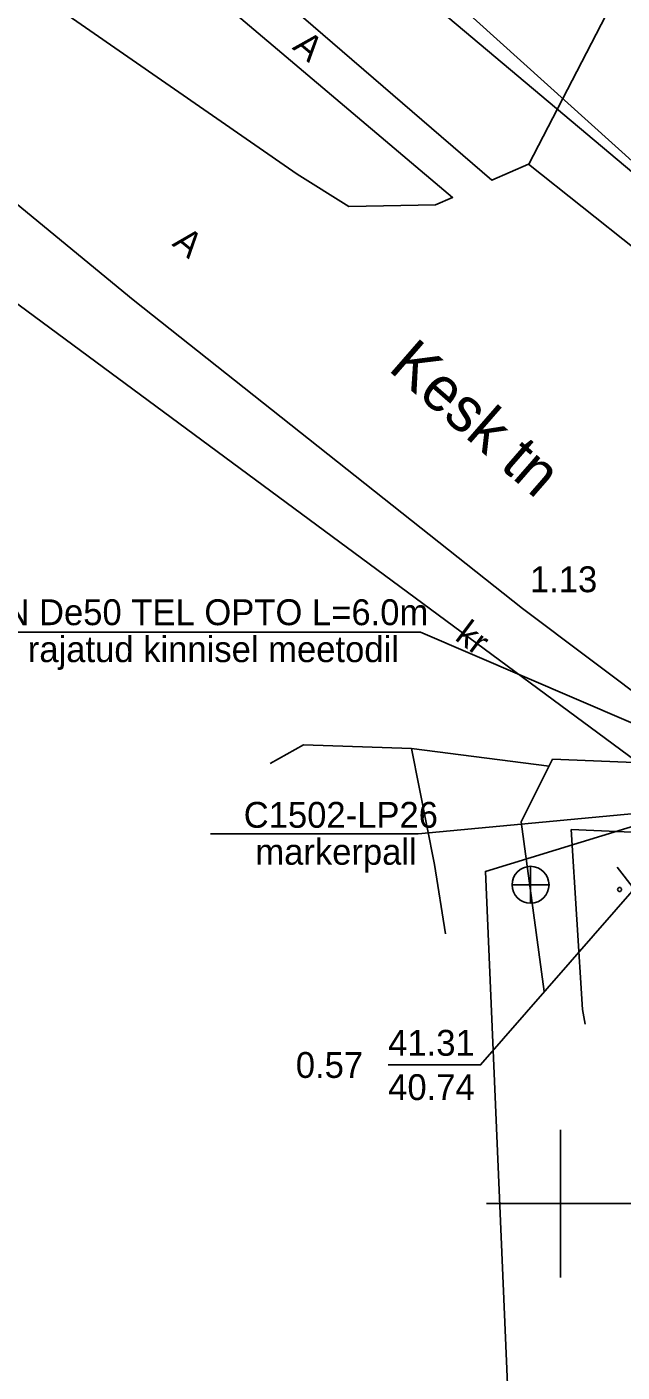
# Model space of a CAD drawing. Extents: x 642011 to 642213, y 6471913 to 6472059.
# Drawn here: x 642135.56 to 642151.67, y 6471945.44 to 6471981.85 of the extents above; entities that cross this region are included whole.
import ezdxf

# ---------------------------------------------------------------- set-up
doc = ezdxf.new("R2010")
doc.units = 0
for name, color, linetype in [('ABIJOONIS', 7, 'Continuous'), ('HALJASTUS', 7, 'Continuous'), ('KKAEV', 7, 'Continuous'), ('KOORDPUNKT', 7, 'Continuous'), ('MPOHULIIN', 7, 'Continuous'), ('PIIR', 7, 'Continuous'), ('TEE', 7, 'Continuous'), ('VORK', 7, 'Continuous')]:
    doc.layers.add(name, color=color, linetype=linetype)

msp = doc.modelspace()

# ---------------------------------------------------------------- linework, layer by layer
at = {"layer": 'ABIJOONIS'}
for points in [[(642130.329, 6471965.464), (642146.21, 6471965.464), (642154.652, 6471961.837)], [(642140.527, 6471960.004), (642146.151, 6471960.004), (642153.932, 6471960.736)]]:
    msp.add_lwpolyline(points, dxfattribs=at)
at = {"layer": 'HALJASTUS'}
msp.add_line((642151.537, 6471959.107), (642152, 6471958.5), dxfattribs=at)
msp.add_lwpolyline([(642150.672, 6471954.86), (642150.592, 6471955.257), (642150.293, 6471960.123), (642153.365, 6471959.985)], dxfattribs=at)
msp.add_circle((642151.599, 6471958.5), 0.055, dxfattribs=at)
at = {"layer": 'KKAEV'}
for p, q in [((642149.19, 6471958.128), (642149.19, 6471959.128)), ((642148.69, 6471958.628), (642149.69, 6471958.628))]:
    msp.add_line(p, q, dxfattribs=at)
msp.add_circle((642149.19, 6471958.628), 0.5, dxfattribs=at)
at = {"layer": 'KOORDPUNKT'}
msp.add_lwpolyline([(642153.932, 6471960.736), (642147.838, 6471953.751), (642145.338, 6471953.751)], dxfattribs=at)
at = {"layer": 'MPOHULIIN'}
msp.add_lwpolyline([(642188.981, 6471946.637), (642169.975, 6471961.956), (642132.892, 6471995.392), (642123.831, 6472003.107)], dxfattribs=at)
at = {"layer": 'PIIR'}
for points in [[(642185.197, 6471935.376), (642181.42, 6471938.56), (642153.71, 6471960.75), (642115.95, 6471988.66), (642068.76, 6472026.95), (642067.35, 6472025.11), (642061.48, 6472029.49), (642043.28, 6472044.21), (642038.403, 6472052.032)], [(642055.528, 6472052.032), (642074.19, 6472036.84), (642073.54, 6472035.99), (642079.91, 6472031.22), (642111.27, 6472008.25), (642146.78, 6471982.26), (642155.27, 6471975.12), (642170.2, 6471962.73), (642186.7, 6471949.52), (642204.412, 6471934.367)], [(642204.412, 6472032.52), (642194.14, 6472019.1), (642181, 6472007.56), (642155.27, 6471975.12), (642146.78, 6471982.26), (642148.4, 6471984.2), (642177.19, 6472018.85), (642179.31, 6472017.17), (642195.39, 6472030.77), (642204.412, 6472042.934)], [(642110.8, 6471913.4), (642091.07, 6471926.38), (642084.29, 6471930.7), (642099.09, 6471957.42), (642115.95, 6471988.66), (642153.71, 6471960.75), (642147.97, 6471958.99), (642148.82, 6471939.21), (642141.92, 6471939.43), (642141.507, 6471935.376)], [(642141.507, 6471935.376), (642141.92, 6471939.43), (642148.82, 6471939.21), (642147.97, 6471958.99), (642153.71, 6471960.75), (642181.42, 6471938.56), (642180.9, 6471935.376)]]:
    msp.add_lwpolyline(points, dxfattribs=at)
at = {"layer": 'TEE'}
msp.add_line((642149.141, 6471978.132), (642151.662, 6471982.997), dxfattribs=at)
for points in [[(642185.306, 6471942.98), (642180.941, 6471946.534), (642171.256, 6471954.365), (642153.477, 6471969.856), (642154.958, 6471971.99), (642153.566, 6471973.386), (642153.495, 6471974.667), (642149.137, 6471978.135), (642148.146, 6471977.701), (642140.89, 6471983.962), (642132.244, 6471991.056), (642124.462, 6471997.136), (642120.865, 6472000.186)], [(642117.761, 6471997.13), (642127.037, 6471989.838), (642135.887, 6471982.715), (642142.876, 6471977.864), (642144.269, 6471976.984), (642146.619, 6471977.031), (642147.081, 6471977.233), (642138.426, 6471984.553), (642131.75, 6471990.028), (642121.917, 6471997.85), (642120.024, 6471999.358)], [(642181.769, 6471939.461), (642176.022, 6471944.175), (642167.777, 6471951.014), (642158.111, 6471959.24), (642148.973, 6471966.102), (642138.436, 6471974.464), (642128.627, 6471982.536), (642127.755, 6471983.25), (642118.56, 6471990.787), (642114.536, 6471993.954)], [(642142.143, 6471961.909), (642143.05, 6471962.418), (642145.965, 6471962.314), (642146.594, 6471959.174), (642146.889, 6471957.302)], [(642149.691, 6471961.843), (642145.965, 6471962.314)], [(642149.555, 6471955.741), (642148.936, 6471960.336), (642149.783, 6471962.026)], [(642149.783, 6471962.026), (642154.659, 6471961.828)]]:
    msp.add_lwpolyline(points, dxfattribs=at)
at = {"layer": 'VORK'}
for p, q in [((642150, 6471952), (642150, 6471948)), ((642148, 6471950), (642152, 6471950))]:
    msp.add_line(p, q, dxfattribs=at)

# ---------------------------------------------------------------- texts
at = {"layer": 'ABIJOONIS'}
for s, p in [('kaitsetoru 1250N De50 TEL OPTO L=6.0m', (642128.552, 6471965.655)), ('rajatud kinnisel meetodil', (642135.586, 6471964.655)), ('C1502-LP26', (642141.428, 6471960.171)), ('markerpall', (642141.743, 6471959.171))]:
    msp.add_text(s, height=0.7, rotation=0, dxfattribs=at).set_placement(p)
at = {"layer": 'KOORDPUNKT'}
for s, p in [('1.13', (642149.173, 6471966.547)), ('41.31', (642145.338, 6471954.001)), ('0.57', (642142.838, 6471953.401)), ('40.74', (642145.338, 6471952.801))]:
    msp.add_text(s, height=0.7, dxfattribs=at).set_placement(p)
at = {"layer": 'TEE'}
for s, height, rotation, p in [('A', 0.7, 319.7771, (642142.721, 6471981.267)), ('A', 0.7, 320.5484, (642139.465, 6471975.949)), ('Kesk tn', 1.2, 318.9346, (642145.308, 6471972.571)), ('kr', 0.7, 323.096, (642147.113, 6471965.276))]:
    msp.add_text(s, height=height, rotation=rotation, dxfattribs=at).set_placement(p)

doc.saveas('drawing.dxf')
